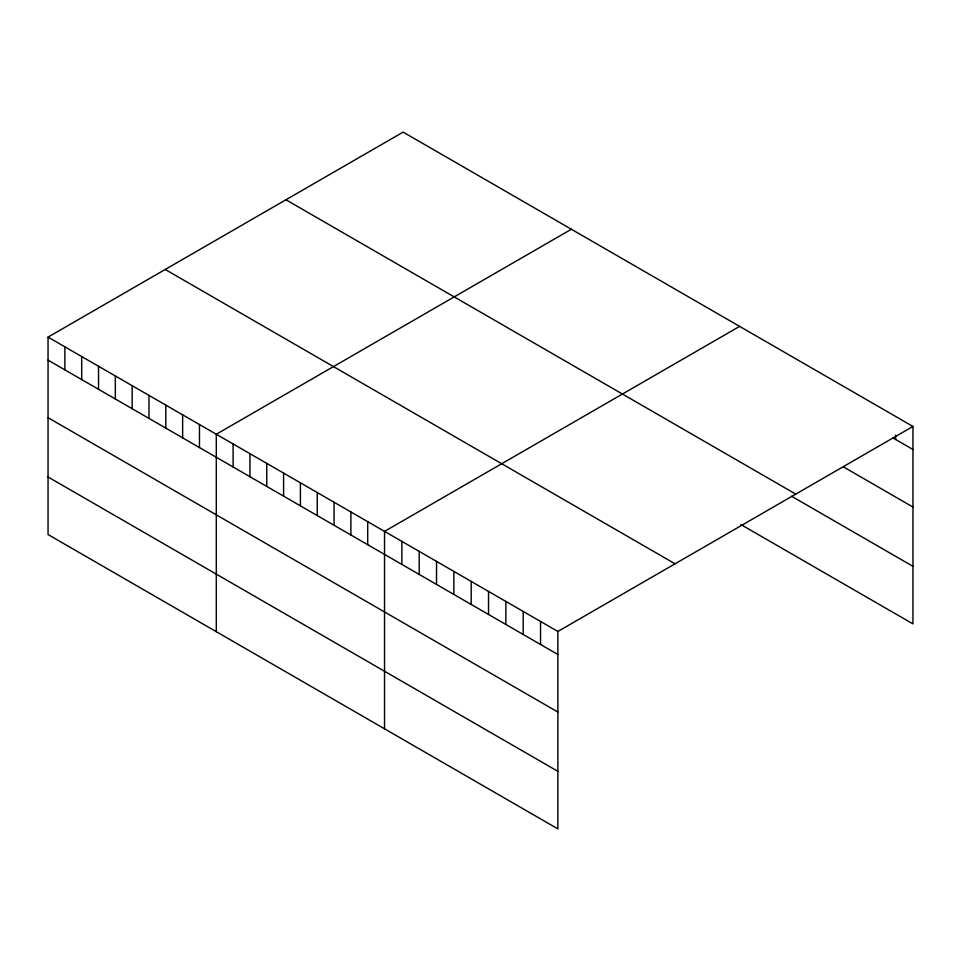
<?xml version="1.0" encoding="UTF-8"?>
<svg xmlns="http://www.w3.org/2000/svg" width="961" height="961" viewBox="0 0 961 961"><rect width="100%" height="100%" fill="white"/><g stroke="black" fill="none" stroke-linecap="round" stroke-linejoin="round"><path stroke-width="1.44" d="M48.05 337.119L557.873 631.461L557.873 828.887L48.05 534.544L48.05 337.119L403.127 132.113L912.95 426.456L912.95 623.881L740.847 524.526M571.363 229.247L216.297 434.252L216.297 631.677M739.61 326.38L384.532 531.385L384.532 728.81M557.873 631.461L912.95 426.456M893.141 438.048L912.95 449.484M843.614 467.01L912.95 507.036M285.946 199.768L795.78 494.11M791.612 496.272L912.95 566.329M165.22 269.464L675.054 563.807M48.05 360.147L557.873 654.489M48.05 417.687L557.873 712.041M48.05 476.992L557.873 771.335M895.616 435.165L895.616 439.477M540.538 621.455L540.538 644.483M523.204 611.448L523.204 634.464M505.87 601.442L505.87 624.458M488.536 591.435L488.536 614.451M471.202 581.417L471.202 604.445M453.868 571.411L453.868 594.439M436.534 561.404L436.534 584.432M419.2 551.398L419.2 574.426M401.866 541.391L401.866 564.419M367.715 521.667L367.715 544.695M350.885 511.961L350.885 534.977M334.068 502.243L334.068 525.271M317.238 492.537L317.238 515.552M300.409 482.818L300.409 505.846M283.591 473.1L283.591 496.128M266.762 463.394L266.762 486.41M249.944 453.676L249.944 476.704M233.115 443.958L233.115 466.986M199.468 424.534L199.468 447.562M182.638 414.828L182.638 437.844M165.821 405.11L165.821 428.138M148.991 395.391L148.991 418.419M132.174 385.685L132.174 408.713M115.344 375.967L115.344 398.995M98.527 366.261L98.527 389.277M81.697 356.543L81.697 379.571M64.88 346.825L64.88 369.853"/></g></svg>
